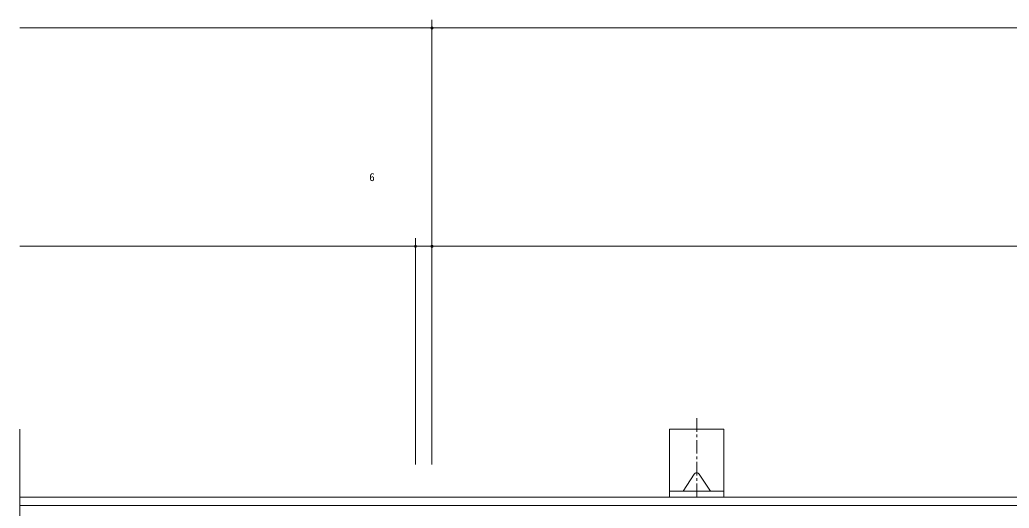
# Model space of a CAD drawing. Units: millimetres on the paper. Extents: x -28453 to 176, y -9817 to 9654.
# Drawn here: x -23875.9 to -23513.4, y 9409.7 to 9588.7 of the extents above; entities that cross this region are included whole.
import ezdxf
from ezdxf.enums import TextEntityAlignment as Align

# ---------------------------------------------------------------- set-up
doc = ezdxf.new("R2010")
doc.units = ezdxf.units.MM
doc.header["$PDMODE"] = 32
doc.header["$PDSIZE"] = 0.8
doc.linetypes.add('CHAIN1', pattern=[8, 5, -1, 1, -1])
for name, color, linetype, lineweight in [('C-1', 2, 'Continuous', 9), ('C-2', 3, 'Continuous', 9), ('C-4', 7, 'Continuous', 9), ('C-A', 3, 'Continuous', 9)]:
    doc.layers.add(name, color=color, linetype=linetype, lineweight=lineweight)
doc.styles.add('ＭＳ ゴシック', font='')
doc.styles.get('ＭＳ ゴシック').set_extended_font_data('MS Gothic')

msp = doc.modelspace()

# ---------------------------------------------------------------- linework, layer by layer
at = {"layer": 'C-1'}
for p, q in [((-22579.949, 9413.656), (-23875.946, 9413.656)), ((-22579.949, 9410.657), (-23875.946, 9410.657))]:
    msp.add_line(p, q, dxfattribs=at)
at = {"layer": 'C-2'}
msp.add_line((-23875.946, 9438.657), (-23875.946, 9228.656), dxfattribs=at)
at = {"layer": 'C-4'}
for p, q in [((-23724.947, 9425.656), (-23724.947, 9588.656)), ((-23875.946, 9585.656), (-22579.949, 9585.656)), ((-23730.947, 9425.656), (-23730.947, 9508.656)), ((-23875.946, 9505.656), (-22579.949, 9505.656))]:
    msp.add_line(p, q, dxfattribs=at)
for p in [(-23724.947, 9585.656), (-23730.947, 9505.656), (-23724.947, 9505.656)]:
    msp.add_point(p, dxfattribs=at)
at = {"layer": 'C-A', "linetype": 'CHAIN1'}
msp.add_line((-23627.946, 9413.655), (-23627.946, 9443.375), dxfattribs=at)
at = {"layer": 'C-A'}
for p, q in [((-23637.946, 9438.656), (-23637.946, 9413.655)), ((-23632.946, 9415.955), (-23628.822, 9422.152)), ((-23622.946, 9415.955), (-23627.07, 9422.152)), ((-23637.946, 9415.955), (-23617.946, 9415.955))]:
    msp.add_line(p, q, dxfattribs=at)
msp.add_lwpolyline([(-23617.946, 9413.655), (-23617.946, 9438.656), (-23637.946, 9438.656)], dxfattribs=at)
msp.add_arc((-23627.946, 9421.669), 1, 28.86209, 151.13791, dxfattribs=at)

# ---------------------------------------------------------------- texts
at = {"layer": 'C-4', "color": 2, "style": 'ＭＳ ゴシック'}
msp.add_text('6', height=2.933, dxfattribs=at).set_placement((-23747.908, 9528.656), align=Align.BOTTOM_LEFT)

doc.saveas('drawing.dxf')
